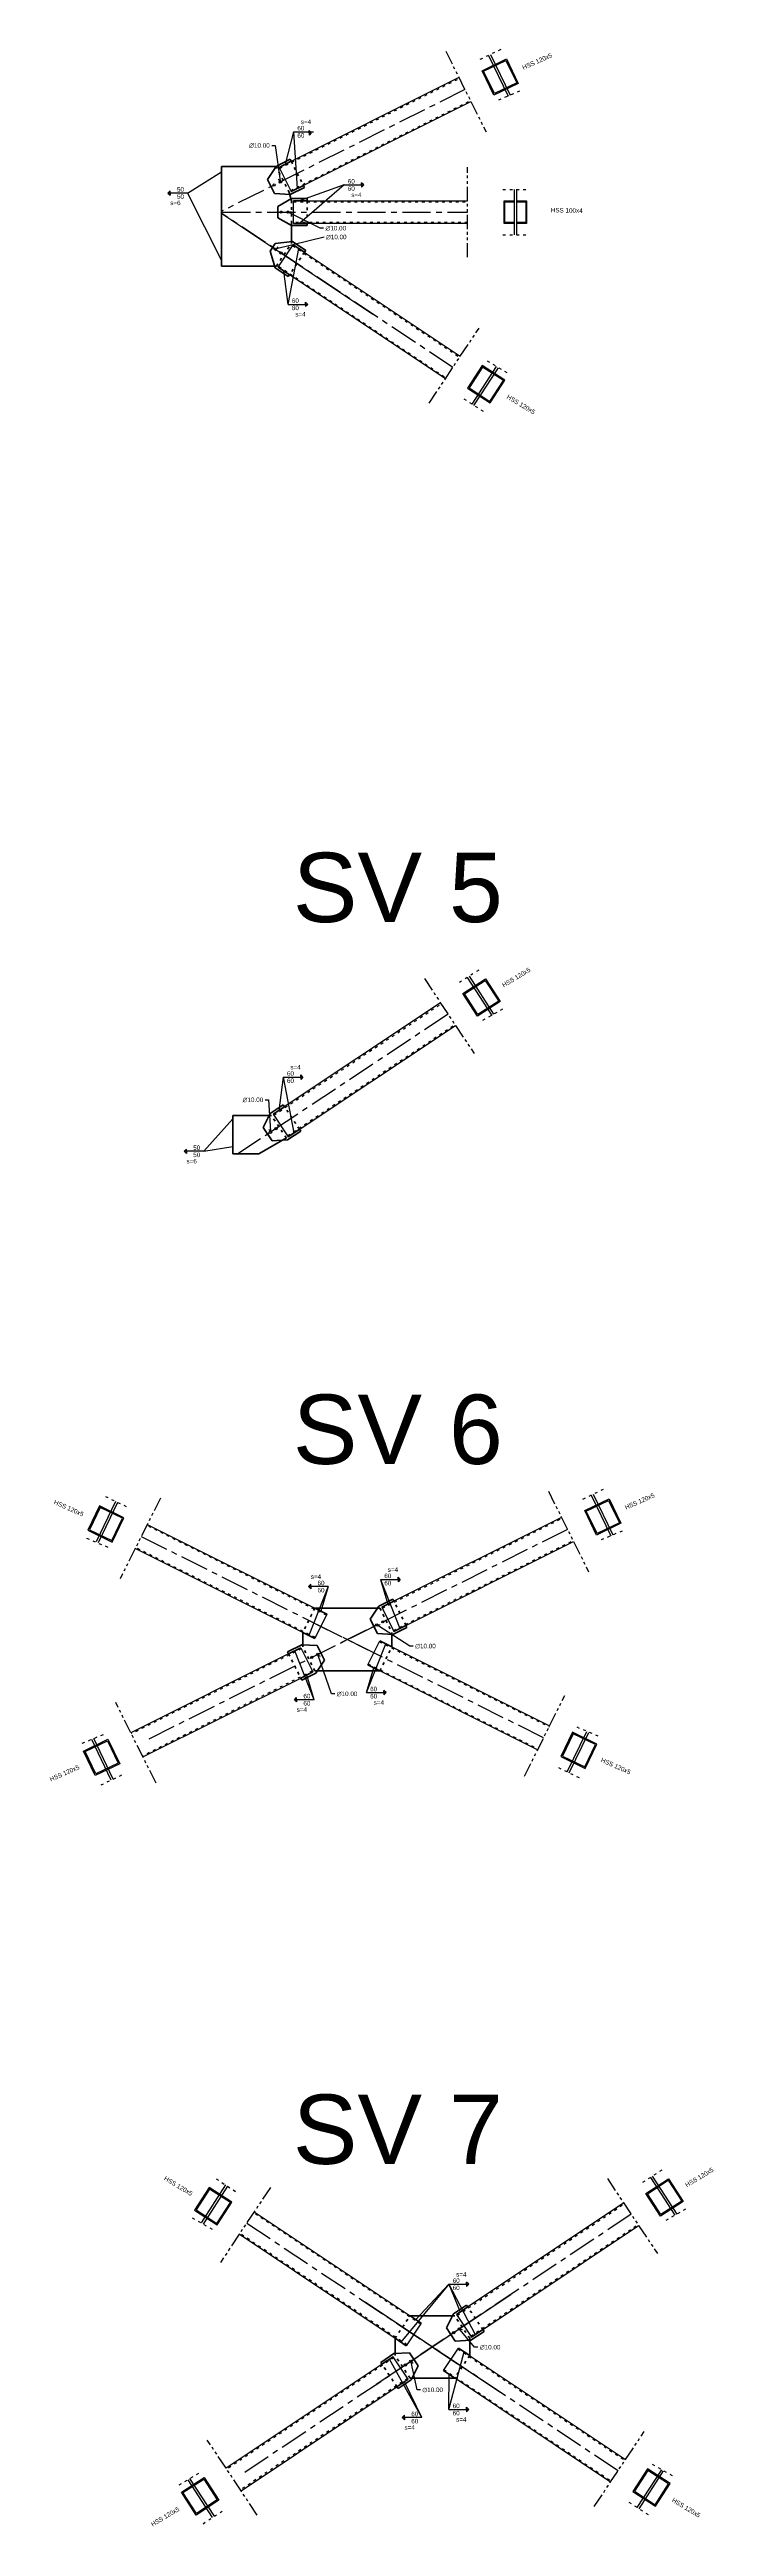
# Model space of a CAD drawing. Header units: inches. Extents: x -15 to 1885144, y -42615 to 866270.
# Drawn here: x 863471 to 866419, y 35799 to 46786 of the extents above; entities that cross this region are included whole.
import ezdxf

# ---------------------------------------------------------------- set-up
doc = ezdxf.new("R2010")
doc.units = ezdxf.units.IN
doc.header["$LTSCALE"] = 100
doc.header["$MEASUREMENT"] = 0
for name, pattern in [('CENTER', [2, 1.25, -0.25, 0.25, -0.25]), ('dash line', [30, 12, -18]), ('PHANTOM2', [1.25, 0.625, -0.125, 0.125, -0.125, 0.125, -0.125])]:
    doc.linetypes.add(name, pattern=pattern)
for name, color, linetype in [('bolt', 1, 'Continuous'), ('initial layout', 7, 'Continuous'), ('sections', 3, 'Continuous'), ('sections Dimensions', 6, 'Continuous')]:
    doc.layers.add(name, color=color, linetype=linetype)
doc.layers.add('gusset plate', color=1, linetype='Continuous', lineweight=35)
doc.layers.add('weld', color=2, linetype='Continuous', lineweight=35)
doc.styles.get("Standard").update_dxf_attribs({"font": 'arial.ttf'})
doc.dimstyles.new('connections', dxfattribs={"dimtxt": 20, "dimasz": 15, "dimexe": 0.0625, "dimexo": 0.0625, "dimgap": 10, "dimtad": 0, "dimtih": 1, "dimtoh": 1, "dimzin": 0, "dimdsep": 46, "dimtxsty": 'Standard', "dimblk": 'OBLIQUE', "dimcen": 0.09, "dimse1": 1, "dimse2": 1, "dimclrd": 256, "dimclre": 256, "dimclrt": 256, "dimadec": 0, "dimazin": 0, "dimtfac": 1, "dimtofl": 0, "dimtmove": 0, "dimatfit": 3, "dimfxl": 1, "dimtfillclr": 256, "dimtolj": 1, "dimtzin": 0, "dimlwe": -1, "dimarcsym": 0})

# ---------------------------------------------------------------- blocks, each defined once
blk = doc.blocks.new('_Oblique')
at = {"color": 0, "linetype": 'ByBlock', "lineweight": -2}
blk.add_line((-0.5, -0.5), (0.5, 0.5), dxfattribs=at)
blk = doc.blocks.new('*D831')
at = {"layer": 'Defpoints', "color": 0, "ltscale": 10, "transparency": 16777216}
for p in [(864469, 45899), (864479, 45902)]:
    blk.add_point(p, dxfattribs=at)
at = {"layer": 'sections Dimensions', "lineweight": -2, "ltscale": 10, "transparency": 16777216}
blk.add_line((864690, 45954), (864479, 45902), dxfattribs=at)
at = {"layer": 'sections Dimensions', "ltscale": 10, "transparency": 16777216}
blk.add_line((864474, 45901), (864474, 45901), dxfattribs=at)
blk.add_line((864474, 45901), (864474, 45901), dxfattribs=at)
at = {"layer": 'sections Dimensions', "lineweight": -2, "ltscale": 10, "transparency": 16777216, "xscale": 15, "yscale": 15, "zscale": 15, "rotation": 193.9061775703506}
blk.add_blockref('_Oblique', (864479, 45902), dxfattribs=at)
at = {"layer": 'sections Dimensions', "ltscale": 10, "transparency": 16777216, "insert": (864744, 45954), "char_height": 20, "attachment_point": 5}
blk.add_mtext('\\A1;∅10.00', dxfattribs=at)
blk = doc.blocks.new('*D832')
at = {"layer": 'Defpoints', "color": 0, "ltscale": 10, "transparency": 16777216}
for p in [(864525, 46067), (864534, 46063)]:
    blk.add_point(p, dxfattribs=at)
at = {"layer": 'sections Dimensions', "ltscale": 10, "transparency": 16777216}
blk.add_line((864530, 46065), (864530, 46065), dxfattribs=at)
blk.add_line((864530, 46065), (864530, 46065), dxfattribs=at)
at = {"layer": 'sections Dimensions', "lineweight": -2, "ltscale": 10, "transparency": 16777216}
for p, q in [((864673, 45993), (864534, 46063)), ((864688, 45993), (864673, 45993))]:
    blk.add_line(p, q, dxfattribs=at)
at = {"layer": 'sections Dimensions', "lineweight": -2, "ltscale": 10, "transparency": 16777216, "xscale": 15, "yscale": 15, "zscale": 15, "rotation": 153.2003324903316}
blk.add_blockref('_Oblique', (864534, 46063), dxfattribs=at)
at = {"layer": 'sections Dimensions', "ltscale": 10, "transparency": 16777216, "insert": (864742, 45993), "char_height": 20, "attachment_point": 5}
blk.add_mtext('\\A1;∅10.00', dxfattribs=at)
blk = doc.blocks.new('*D833')
at = {"layer": 'Defpoints', "color": 0, "ltscale": 10, "transparency": 16777216}
for p in [(864495, 46204), (864496, 46194)]:
    blk.add_point(p, dxfattribs=at)
at = {"layer": 'sections Dimensions', "lineweight": -2, "ltscale": 10, "transparency": 16777216}
for p, q in [((864458, 46360), (864473, 46360)), ((864473, 46360), (864495, 46204))]:
    blk.add_line(p, q, dxfattribs=at)
at = {"layer": 'sections Dimensions', "ltscale": 10, "transparency": 16777216}
blk.add_line((864495, 46199), (864495, 46199), dxfattribs=at)
blk.add_line((864495, 46199), (864495, 46199), dxfattribs=at)
at = {"layer": 'sections Dimensions', "lineweight": -2, "ltscale": 10, "transparency": 16777216, "xscale": 15, "yscale": 15, "zscale": 15, "rotation": 277.9058094894132}
blk.add_blockref('_Oblique', (864495, 46204), dxfattribs=at)
at = {"layer": 'sections Dimensions', "ltscale": 10, "transparency": 16777216, "insert": (864403, 46360), "char_height": 20, "attachment_point": 5}
blk.add_mtext('\\A1;∅10.00', dxfattribs=at)
blk = doc.blocks.new('*D834')
at = {"layer": 'Defpoints', "color": 0, "ltscale": 10, "transparency": 16777216}
for p in [(864452, 41988), (864452, 41978)]:
    blk.add_point(p, dxfattribs=at)
at = {"layer": 'sections Dimensions', "lineweight": -2, "ltscale": 10, "transparency": 16777216}
for p, q in [((864429, 42127), (864444, 42127)), ((864444, 42127), (864452, 41988))]:
    blk.add_line(p, q, dxfattribs=at)
at = {"layer": 'sections Dimensions', "ltscale": 10, "transparency": 16777216}
blk.add_line((864452, 41983), (864452, 41983), dxfattribs=at)
blk.add_line((864452, 41983), (864452, 41983), dxfattribs=at)
at = {"layer": 'sections Dimensions', "lineweight": -2, "ltscale": 10, "transparency": 16777216, "xscale": 15, "yscale": 15, "zscale": 15, "rotation": 273.2974687223815}
blk.add_blockref('_Oblique', (864452, 41988), dxfattribs=at)
at = {"layer": 'sections Dimensions', "ltscale": 10, "transparency": 16777216, "insert": (864374, 42127), "char_height": 20, "attachment_point": 5}
blk.add_mtext('\\A1;∅10.00', dxfattribs=at)
blk = doc.blocks.new('*D835')
at = {"layer": 'Defpoints', "color": 0, "ltscale": 10, "transparency": 16777216}
for p in [(864920, 39801), (864928, 39796)]:
    blk.add_point(p, dxfattribs=at)
at = {"layer": 'sections Dimensions', "ltscale": 10, "transparency": 16777216}
for q in [(864924, 39799), (864924, 39798)]:
    blk.add_line((864924, 39798), q, dxfattribs=at)
at = {"layer": 'sections Dimensions', "lineweight": -2, "ltscale": 10, "transparency": 16777216}
for p, q in [((865071, 39704), (864928, 39796)), ((865086, 39704), (865071, 39704))]:
    blk.add_line(p, q, dxfattribs=at)
at = {"layer": 'sections Dimensions', "lineweight": -2, "ltscale": 10, "transparency": 16777216, "xscale": 15, "yscale": 15, "zscale": 15, "rotation": 147.1425379998706}
blk.add_blockref('_Oblique', (864928, 39796), dxfattribs=at)
at = {"layer": 'sections Dimensions', "ltscale": 10, "transparency": 16777216, "insert": (865140, 39704), "char_height": 20, "attachment_point": 5}
blk.add_mtext('\\A1;∅10.00', dxfattribs=at)
blk = doc.blocks.new('*D836')
at = {"layer": 'Defpoints', "color": 0, "ltscale": 10, "transparency": 16777216}
for p in [(864661, 39672), (864664, 39663)]:
    blk.add_point(p, dxfattribs=at)
at = {"layer": 'sections Dimensions', "ltscale": 10, "transparency": 16777216}
blk.add_line((864662, 39668), (864662, 39668), dxfattribs=at)
blk.add_line((864662, 39668), (864662, 39668), dxfattribs=at)
at = {"layer": 'sections Dimensions', "lineweight": -2, "ltscale": 10, "transparency": 16777216}
for p, q in [((864723, 39492), (864664, 39663)), ((864738, 39492), (864723, 39492))]:
    blk.add_line(p, q, dxfattribs=at)
at = {"layer": 'sections Dimensions', "lineweight": -2, "ltscale": 10, "transparency": 16777216, "xscale": 15, "yscale": 15, "zscale": 15, "rotation": 108.9281172255025}
blk.add_blockref('_Oblique', (864664, 39663), dxfattribs=at)
at = {"layer": 'sections Dimensions', "ltscale": 10, "transparency": 16777216, "insert": (864792, 39492), "char_height": 20, "attachment_point": 5}
blk.add_mtext('\\A1;∅10.00', dxfattribs=at)
blk = doc.blocks.new('*D837')
at = {"layer": 'Defpoints', "color": 0, "ltscale": 10, "transparency": 16777216}
for p in [(865287, 36680), (865294, 36672)]:
    blk.add_point(p, dxfattribs=at)
at = {"layer": 'sections Dimensions', "ltscale": 10, "transparency": 16777216}
for q in [(865291, 36676), (865290, 36676)]:
    blk.add_line((865290, 36676), q, dxfattribs=at)
at = {"layer": 'sections Dimensions', "lineweight": -2, "ltscale": 10, "transparency": 16777216}
for p, q in [((865357, 36594), (865294, 36672)), ((865372, 36594), (865357, 36594))]:
    blk.add_line(p, q, dxfattribs=at)
at = {"layer": 'sections Dimensions', "lineweight": -2, "ltscale": 10, "transparency": 16777216, "xscale": 15, "yscale": 15, "zscale": 15, "rotation": 129.0988029009242}
blk.add_blockref('_Oblique', (865294, 36672), dxfattribs=at)
at = {"layer": 'sections Dimensions', "ltscale": 10, "transparency": 16777216, "insert": (865427, 36594), "char_height": 20, "attachment_point": 5}
blk.add_mtext('\\A1;∅10.00', dxfattribs=at)
blk = doc.blocks.new('*D838')
at = {"layer": 'Defpoints', "color": 0, "ltscale": 10, "transparency": 16777216}
for p in [(865075, 36538), (865077, 36528)]:
    blk.add_point(p, dxfattribs=at)
at = {"layer": 'sections Dimensions', "ltscale": 10, "transparency": 16777216}
blk.add_line((865076, 36533), (865076, 36533), dxfattribs=at)
blk.add_line((865076, 36533), (865076, 36533), dxfattribs=at)
at = {"layer": 'sections Dimensions', "lineweight": -2, "ltscale": 10, "transparency": 16777216}
for p, q in [((865103, 36405), (865077, 36528)), ((865118, 36405), (865103, 36405))]:
    blk.add_line(p, q, dxfattribs=at)
at = {"layer": 'sections Dimensions', "lineweight": -2, "ltscale": 10, "transparency": 16777216, "xscale": 15, "yscale": 15, "zscale": 15, "rotation": 101.8148924356165}
blk.add_blockref('_Oblique', (865077, 36528), dxfattribs=at)
at = {"layer": 'sections Dimensions', "ltscale": 10, "transparency": 16777216, "insert": (865172, 36405), "char_height": 20, "attachment_point": 5}
blk.add_mtext('\\A1;∅10.00', dxfattribs=at)

msp = doc.modelspace()

# ---------------------------------------------------------------- linework, layer by layer
at = {"layer": 'bolt', "ltscale": 10}
for p, q in [((864476.836, 41999.936), (864451.848, 41983.335)), ((864489.33, 42008.236), (864476.836, 41999.936))]:
    msp.add_line(p, q, dxfattribs=at)
for centre in [(864468.396, 46185.218), (864495.229, 46198.634), (864499.634, 46064.844), (864529.634, 46064.844), (864473.907, 45900.676), (864498.866, 45884.032), (864451.848, 41983.335), (864476.836, 41999.936), (864923.873, 39798.463), (864950.706, 39811.879), (864662.377, 39667.715), (864635.545, 39654.299), (865265.531, 36659.151), (865290.493, 36675.792), (865050.839, 36516.023), (865075.801, 36532.664)]:
    msp.add_circle(centre, 5, dxfattribs=at)
at = {"layer": 'gusset plate', "ltscale": 10}
for p, q in [((864477.34, 46267.952), (864235.148, 46267.952)), ((864235.148, 46267.952), (864235.148, 45825.796)), ((864477.34, 46267.952), (864439.439, 46209.59)), ((864539.95, 46299.257), (864477.34, 46267.952)), ((864481.812, 46259.008), (864477.34, 46267.952)), ((864544.422, 46290.313), (864539.95, 46299.257)), ((864470.52, 46147.429), (864439.439, 46209.59)), ((864539.95, 46142.733), (864470.52, 46147.429)), ((864544.634, 46114.844), (864535.478, 46151.677)), ((864602.56, 46174.037), (864539.95, 46142.733)), ((864598.088, 46182.982), (864602.56, 46174.037)), ((864544.634, 46124.844), (864484.634, 46090.203)), ((864484.634, 46090.203), (864484.634, 46039.485)), ((864544.634, 46004.844), (864484.634, 46039.485)), ((864614.634, 46124.844), (864544.634, 46124.844)), ((864614.634, 46114.844), (864614.634, 46124.844)), ((864472.636, 45925.812), (864450.219, 45892.185)), ((864550.181, 45933.962), (864472.636, 45925.812)), ((864544.634, 45925.642), (864544.634, 46014.844)), ((864544.634, 46004.844), (864614.634, 46004.844)), ((864608.424, 45895.133), (864550.181, 45933.962)), ((864614.634, 46004.844), (864614.634, 46014.844)), ((864478.07, 45825.796), (864235.148, 45825.796)), ((864472.497, 45817.472), (864450.219, 45892.185)), ((864530.766, 45778.646), (864472.489, 45817.497)), ((864602.877, 45886.813), (864608.424, 45895.133)), ((864508.902, 42105.277), (864450.596, 42066.542)), ((864514.435, 42096.948), (864508.902, 42105.277)), ((864285.125, 41915.058), (864285.125, 42058.213)), ((864285.125, 42058.213), (864456.129, 42058.213)), ((864450.596, 42066.542), (864419.478, 42004.953)), ((864419.478, 42004.953), (864459.229, 41945.116)), ((864586.371, 41988.664), (864528.065, 41949.93)), ((864580.838, 41996.994), (864586.371, 41988.664)), ((864400.135, 41887.594), (864285.125, 41887.594)), ((864528.065, 41949.93), (864459.229, 41945.116)), ((864995.427, 39912.502), (864932.817, 39881.197)), ((864648.961, 39872.253), (864937.289, 39872.253)), ((864932.817, 39881.197), (864894.373, 39823.922)), ((864894.373, 39823.922), (864926.54, 39759.588)), ((865058.037, 39787.283), (864995.427, 39755.978)), ((865053.565, 39796.227), (865058.037, 39787.283)), ((864528.213, 39678.896), (864590.823, 39710.201)), ((864532.685, 39669.951), (864528.213, 39678.896)), ((864590.823, 39710.201), (864659.71, 39706.59)), ((864595.295, 39701.256), (864595.295, 39764.922)), ((864659.71, 39706.59), (864691.877, 39642.257)), ((864995.427, 39755.978), (864926.54, 39759.588)), ((864990.955, 39764.922), (864990.955, 39701.256)), ((864586.351, 39562.62), (864590.823, 39553.676)), ((864590.823, 39553.676), (864653.433, 39584.981)), ((864937.289, 39593.925), (864648.961, 39593.925)), ((864653.433, 39584.981), (864691.877, 39642.257)), ((865269.691, 36734.036), (865071.64, 36734.036)), ((865264.144, 36742.356), (865233.678, 36679.89)), ((865322.388, 36781.185), (865264.144, 36742.356)), ((865005.076, 36634.19), (865005.076, 36557.626)), ((865233.678, 36679.89), (865272.423, 36621.772)), ((865341.802, 36625.869), (865272.423, 36621.772)), ((865336.255, 36557.626), (865336.255, 36634.19)), ((865400.046, 36664.698), (865341.802, 36625.869)), ((865394.499, 36673.019), (865400.046, 36664.698)), ((864941.286, 36527.117), (864999.529, 36565.946)), ((864946.833, 36518.797), (864941.286, 36527.117)), ((864999.529, 36565.946), (865068.909, 36570.044)), ((865068.909, 36570.044), (865107.654, 36511.926)), ((865077.187, 36449.459), (865107.654, 36511.926)), ((865013.397, 36418.951), (865018.944, 36410.63)), ((865018.944, 36410.63), (865077.187, 36449.459)), ((865071.64, 36457.78), (865269.691, 36457.78))]:
    msp.add_line(p, q, dxfattribs=at)
at = {"layer": 'gusset plate', "linetype": 'dash line', "ltscale": 0.01}
for p, q in [((864535.478, 46151.677), (864481.812, 46259.008)), ((864544.422, 46290.313), (864598.088, 46182.982)), ((864544.634, 46014.844), (864544.634, 46114.844)), ((864614.634, 46114.844), (864614.634, 46014.844)), ((864478.07, 45825.796), (864544.634, 45925.642)), ((864602.877, 45886.813), (864530.766, 45778.646)), ((864580.838, 41996.994), (864514.435, 42096.948)), ((864522.531, 41958.259), (864456.129, 42058.213)), ((865053.565, 39796.227), (864995.427, 39912.502)), ((864648.961, 39872.253), (864597.531, 39769.394)), ((864937.289, 39872.253), (864990.955, 39764.922)), ((864532.685, 39669.951), (864586.351, 39562.62)), ((864648.961, 39593.925), (864595.295, 39701.256)), ((864937.289, 39593.925), (864990.955, 39701.256)), ((865005.076, 36634.19), (865071.64, 36734.036)), ((865336.255, 36634.19), (865269.691, 36734.036)), ((865322.388, 36781.185), (865394.499, 36673.019)), ((865013.397, 36418.951), (864946.833, 36518.797)), ((865071.64, 36457.78), (865005.076, 36557.626)), ((865336.255, 36557.626), (865269.691, 36457.78))]:
    msp.add_line(p, q, dxfattribs=at)
at = {"layer": 'gusset plate', "ltscale": 0.01}
msp.add_line((864522.531, 41958.259), (864400.135, 41887.594), dxfattribs=at)
at = {"layer": 'initial layout'}
for p, q in [((864235.969, 46059.297), (864906.142, 45612.515)), ((864921.608, 36429.869), (865519.57, 36828.511)), ((864871.685, 36795.229), (865469.647, 36396.587))]:
    msp.add_line(p, q, dxfattribs=at)
at = {"layer": 'sections', "linetype": 'PHANTOM2'}
for p, q in [((865230.078, 46778.485), (865408.963, 46420.714)), ((865326.911, 45864.844), (865326.911, 46264.844)), ((865156.124, 45217.519), (865378.004, 45550.339)), ((865135.166, 42665.391), (865356.508, 42332.213)), ((863963.306, 40360.425), (863784.42, 40002.654)), ((865685.555, 40391.73), (865864.44, 40033.959)), ((863944.178, 39096.189), (863765.293, 39453.96)), ((865579.462, 39127.494), (865758.348, 39485.265)), ((864451.83, 37303.483), (864229.95, 36970.663)), ((865947.745, 37342.312), (866169.626, 37009.492)), ((864393.586, 35849.503), (864171.706, 36182.323)), ((865889.502, 35888.332), (866111.382, 36221.152))]:
    msp.add_line(p, q, dxfattribs=at)
at = {"layer": 'sections', "linetype": 'dash line', "ltscale": 0.01}
for p, q in [((865473.885, 46786.033), (865374.816, 46738.228)), ((864492.993, 46259.008), (865290.452, 46657.737)), ((865557.821, 46601.57), (865456.508, 46558.727)), ((864542.186, 46160.621), (865339.645, 46559.35)), ((865483.832, 46164.844), (865593.832, 46164.844)), ((864554.634, 46110.844), (865326.911, 46110.844)), ((865326.911, 46018.844), (864554.634, 46018.844)), ((865483.832, 45964.844), (865593.832, 45964.844)), ((864489.164, 45824.409), (865231.008, 45329.846)), ((864550.181, 45915.934), (865292.025, 45421.371)), ((865503.28, 45352.416), (865408.063, 45407.495)), ((865397.112, 45179.789), (865304.737, 45239.513)), ((865376.215, 42702.732), (865283.744, 42643.157)), ((864467.225, 42059.582), (865209.869, 42552.944)), ((865482.104, 42529.933), (865386.798, 42475.008)), ((864528.094, 41967.957), (865270.738, 42461.319)), ((863719.499, 40367.973), (863818.567, 40320.168)), ((865929.362, 40399.278), (865830.293, 40351.473)), ((864700.391, 39840.948), (863902.932, 40239.678)), ((864948.469, 39872.253), (865745.928, 40270.983)), ((866013.298, 40214.815), (865911.984, 40171.972)), ((863635.562, 40183.51), (863736.876, 40140.667)), ((864651.197, 39742.561), (863853.738, 40141.291)), ((864997.663, 39773.866), (865795.122, 40172.596)), ((864588.587, 39692.312), (863834.611, 39315.324)), ((864935.053, 39723.617), (865689.03, 39346.629)), ((864637.781, 39593.925), (863883.804, 39216.937)), ((864885.86, 39625.23), (865639.836, 39248.242)), ((865907.206, 39304.409), (865805.892, 39347.252)), ((863616.435, 39273.104), (863717.748, 39315.948)), ((863700.371, 39088.641), (863799.44, 39136.446)), ((865823.269, 39119.946), (865724.2, 39167.751)), ((866188.733, 37380.043), (866096.359, 37320.319)), ((864210.842, 37341.214), (864303.216, 37281.49)), ((864104.674, 37168.586), (864199.891, 37113.507)), ((865118.79, 36696.594), (864376.945, 37191.157)), ((865280.785, 36735.423), (866022.63, 37229.986)), ((865341.802, 36643.897), (866083.647, 37138.46)), ((866294.901, 37207.415), (866199.684, 37152.336)), ((865057.773, 36605.068), (864315.928, 37099.631)), ((865283.559, 36586.748), (866025.403, 36092.185)), ((864999.529, 36547.919), (864257.685, 36053.356)), ((865222.542, 36495.222), (865964.386, 36000.659)), ((865060.546, 36456.393), (864318.702, 35961.83)), ((864046.43, 35984.401), (864141.647, 36039.48)), ((866236.658, 36023.23), (866141.441, 36078.309)), ((864152.598, 35811.773), (864244.973, 35871.497)), ((866130.49, 35850.602), (866038.116, 35910.326))]:
    msp.add_line(p, q, dxfattribs=at)
at = {"layer": 'sections', "ltscale": 10}
for p, q in [((865419.847, 46759.958), (865506.766, 46579.832)), ((865428.853, 46764.304), (865515.772, 46584.178)), ((865288.216, 46662.21), (864490.757, 46263.48)), ((864544.422, 46156.149), (865341.881, 46554.878)), ((864490.757, 46263.48), (864544.422, 46156.149)), ((865533.832, 46164.844), (865533.832, 45964.844)), ((865543.832, 46164.844), (865543.832, 45964.844)), ((864554.634, 46114.844), (865326.911, 46114.844)), ((864554.634, 46014.844), (864554.634, 46114.844)), ((865326.911, 46014.844), (864554.634, 46014.844)), ((864486.39, 45820.249), (864552.954, 45920.095)), ((865228.235, 45325.686), (864486.39, 45820.249)), ((864552.954, 45920.095), (865294.799, 45425.532)), ((865346.726, 45212.365), (865455.315, 45380.319)), ((865355.123, 45206.936), (865463.713, 45374.889)), ((865325.777, 42670.237), (865434.094, 42502.108)), ((865334.183, 42675.652), (865442.501, 42507.524)), ((865207.102, 42557.108), (864464.459, 42063.746)), ((864530.861, 41963.793), (865273.505, 42457.155)), ((864464.459, 42063.746), (864530.861, 41963.793)), ((863764.53, 40346.244), (863677.611, 40166.118)), ((863773.536, 40341.898), (863686.617, 40161.773)), ((865875.324, 40373.203), (865962.243, 40193.078)), ((865884.33, 40377.549), (865971.249, 40197.423)), ((863905.168, 40244.15), (864702.627, 39845.42)), ((865743.692, 40275.455), (864946.233, 39876.725)), ((864648.961, 39738.089), (863851.502, 40136.818)), ((864999.899, 39769.394), (865797.358, 40168.123)), ((864702.627, 39845.42), (864648.961, 39738.089)), ((864946.233, 39876.725), (864999.899, 39769.394)), ((864532.685, 39669.951), (863832.375, 39319.796)), ((864883.624, 39620.758), (864937.289, 39728.089)), ((864990.955, 39701.256), (865691.266, 39351.101)), ((863886.04, 39212.465), (864586.351, 39562.62)), ((865637.6, 39243.77), (864937.289, 39593.925)), ((863745.402, 39110.371), (863658.483, 39290.496)), ((863754.409, 39114.717), (863667.49, 39294.842)), ((865769.232, 39146.021), (865856.151, 39326.147)), ((865778.238, 39141.676), (865865.157, 39321.801)), ((864252.83, 37314.067), (864144.241, 37146.113)), ((864261.228, 37308.637), (864152.638, 37140.684)), ((866138.347, 37347.466), (866246.937, 37179.513)), ((866146.745, 37352.896), (866255.335, 37184.942)), ((864379.719, 37195.317), (865121.563, 36700.754)), ((866019.856, 37234.146), (865278.012, 36739.583)), ((865054.999, 36600.908), (864313.155, 37095.471)), ((865344.576, 36639.737), (866086.42, 37134.3)), ((865121.563, 36700.754), (865054.999, 36600.908)), ((865278.012, 36739.583), (865344.576, 36639.737)), ((865219.768, 36491.062), (865286.332, 36590.908)), ((865286.332, 36590.908), (866028.177, 36096.345)), ((864996.756, 36552.079), (864254.911, 36057.516)), ((865063.32, 36452.233), (864996.756, 36552.079)), ((865961.613, 35996.499), (865219.768, 36491.062)), ((864321.475, 35957.67), (865063.32, 36452.233)), ((866080.104, 35883.179), (866188.693, 36051.132)), ((866088.502, 35877.749), (866197.091, 36045.703)), ((864194.587, 35838.92), (864085.997, 36006.874)), ((864202.984, 35844.35), (864094.395, 36012.303))]:
    msp.add_line(p, q, dxfattribs=at)
at = {"layer": 'sections', "linetype": 'CENTER'}
for p, q in [((865315.048, 46608.544), (864236.593, 46069.316)), ((865261.501, 45375.609), (864235.969, 46059.297)), ((864237.648, 46064.844), (865326.911, 46064.844)), ((865240.304, 42507.132), (864285.955, 41873.127)), ((865770.525, 40221.789), (864745.735, 39709.394)), ((863878.335, 40190.484), (864903.125, 39678.089)), ((863912.873, 39292.963), (864937.663, 39805.358)), ((865664.433, 39297.435), (864639.643, 39809.83)), ((864346.437, 37145.394), (865299.759, 36509.846)), ((866053.138, 37184.223), (865099.817, 36548.675)), ((864338.116, 36040.875), (865291.438, 36676.423)), ((865994.895, 36046.422), (865041.573, 36681.97))]:
    msp.add_line(p, q, dxfattribs=at)
at = {"layer": 'sections', "ltscale": 0.1}
msp.add_line((864586.351, 39696.784), (864640.017, 39589.453), dxfattribs=at)
at = {"layer": 'sections', "ltscale": 10}
for points in [[(865551.834, 46636), (865443.759, 46583.849), (865391.608, 46691.924), (865499.683, 46744.076)], [(865545.158, 46638.331), (865446.089, 46590.525), (865398.284, 46689.594), (865497.353, 46737.4)], [(865493.069, 45318.994), (865392.297, 45384.148), (865327.143, 45283.376), (865427.915, 45218.222)], [(865486.155, 45317.51), (865393.781, 45377.235), (865334.057, 45284.86), (865426.431, 45225.136)], [(865471.947, 42563.371), (865371.069, 42498.38), (865306.079, 42599.258), (865406.956, 42664.248)], [(865465.036, 42564.866), (865372.565, 42505.292), (865312.99, 42597.762), (865405.461, 42657.337)], [(863641.549, 40217.941), (863749.624, 40165.789), (863801.775, 40273.864), (863693.7, 40326.016)], [(866007.311, 40249.246), (865899.236, 40197.094), (865847.085, 40305.169), (865955.16, 40357.321)], [(866000.635, 40251.576), (865901.566, 40203.77), (865853.761, 40302.839), (865952.83, 40350.645)], [(863648.225, 40220.271), (863747.294, 40172.465), (863795.099, 40271.534), (863696.03, 40319.34)], [(863622.421, 39238.674), (863730.497, 39290.825), (863782.648, 39182.75), (863674.573, 39130.599)], [(863629.098, 39236.344), (863728.166, 39284.149), (863775.972, 39185.08), (863676.903, 39137.275)], [(865901.219, 39269.979), (865793.144, 39322.13), (865740.992, 39214.055), (865849.068, 39161.904)], [(865894.543, 39267.649), (865795.474, 39315.454), (865747.668, 39216.385), (865846.737, 39168.58)], [(864114.885, 37202.008), (864215.657, 37136.854), (864280.811, 37237.626), (864180.039, 37302.78)], [(864121.799, 37203.492), (864214.173, 37143.768), (864273.897, 37236.142), (864181.523, 37295.866)], [(866284.69, 37240.837), (866183.918, 37175.683), (866118.765, 37276.455), (866219.537, 37341.609)], [(866277.777, 37242.321), (866185.402, 37182.597), (866125.678, 37274.971), (866218.053, 37334.695)], [(866226.447, 35989.808), (866125.675, 36054.961), (866060.521, 35954.189), (866161.293, 35889.036)], [(866219.533, 35988.324), (866127.159, 36048.048), (866067.435, 35955.673), (866159.809, 35895.949)], [(864056.641, 35950.979), (864157.414, 36016.132), (864222.567, 35915.36), (864121.795, 35850.207)], [(864063.555, 35949.495), (864155.929, 36009.219), (864215.654, 35916.844), (864123.279, 35857.12)]]:
    msp.add_lwpolyline(points, close=True, dxfattribs=at)
for points in [[(865533.832, 46014.844), (865488.832, 46014.844), (865488.832, 46114.844), (865533.832, 46114.844)], [(865533.832, 46018.844), (865492.832, 46018.844), (865492.832, 46110.844), (865533.832, 46110.844)], [(865543.832, 46114.844), (865588.832, 46114.844), (865588.832, 46014.844), (865543.832, 46014.844)], [(865543.832, 46110.844), (865584.832, 46110.844), (865584.832, 46018.844), (865543.832, 46018.844)]]:
    msp.add_lwpolyline(points, dxfattribs=at)
at = {"layer": 'sections Dimensions', "ltscale": 10}
for p, q in [((864554.866, 46421.155), (864517.589, 46276.897)), ((864554.866, 46421.155), (864571.255, 46169.565)), ((864084.413, 46149.626), (864235.148, 46242.952)), ((864084.413, 46149.626), (864235.148, 45850.796)), ((864778.865, 46185.249), (864581.298, 46114.844)), ((864778.865, 46185.249), (864581.298, 46014.844)), ((864530.448, 45655.84), (864577.916, 45903.454)), ((864530.448, 45655.84), (864511.352, 45803.608)), ((864508.782, 42228.084), (864489.447, 42080.347)), ((864508.782, 42228.084), (864555.849, 41980.393)), ((864156.385, 41899.002), (864285.125, 42043.407)), ((864156.385, 41899.002), (864285.125, 41919.886)), ((864940.761, 39999.609), (864973.066, 39890.142)), ((864940.761, 39999.609), (865026.732, 39782.81)), ((864708.099, 39968.304), (864622.128, 39751.505)), ((864708.099, 39968.304), (864675.794, 39858.837)), ((864645.489, 39466.569), (864559.518, 39683.368)), ((864878.151, 39497.874), (864964.122, 39714.673)), ((864645.489, 39466.569), (864613.184, 39576.036)), ((864878.151, 39497.874), (864910.456, 39607.341)), ((865244.404, 36873.69), (865030.038, 36617.549)), ((865244.404, 36873.69), (865096.602, 36717.395)), ((865244.404, 36873.69), (865294.653, 36750.677)), ((865244.404, 36873.69), (865361.217, 36650.831)), ((865124.213, 36282.331), (864980.115, 36540.985)), ((865244.404, 36318.126), (865311.294, 36574.267)), ((865124.213, 36282.331), (865046.679, 36441.139)), ((865244.404, 36318.126), (865244.73, 36474.421))]:
    msp.add_line(p, q, dxfattribs=at)
at = {"layer": 'sections Dimensions'}
for p, q in [((864554.866, 46421.155), (864642.294, 46421.155)), ((864633.349, 46416.683), (864623.349, 46426.683)), ((864623.349, 46416.683), (864623.349, 46426.683)), ((864633.349, 46416.683), (864623.349, 46406.683)), ((864623.349, 46416.683), (864623.349, 46406.683)), ((863996.986, 46149.626), (864006.986, 46159.626)), ((864084.413, 46149.626), (863996.986, 46149.626)), ((863996.986, 46149.626), (864006.986, 46139.626)), ((864006.986, 46149.626), (864006.986, 46159.626)), ((864006.986, 46149.626), (864006.986, 46139.626)), ((864778.865, 46185.249), (864866.292, 46185.249)), ((864866.292, 46185.249), (864856.292, 46195.249)), ((864856.292, 46185.249), (864856.292, 46195.249)), ((864866.292, 46185.249), (864856.292, 46175.249)), ((864856.292, 46185.249), (864856.292, 46175.249)), ((864530.448, 45655.84), (864617.875, 45655.84)), ((864617.875, 45655.84), (864607.875, 45665.84)), ((864607.875, 45655.84), (864607.875, 45665.84)), ((864617.875, 45655.84), (864607.875, 45645.84)), ((864607.875, 45655.84), (864607.875, 45645.84)), ((864508.782, 42228.084), (864596.209, 42228.084)), ((864596.209, 42228.084), (864586.209, 42238.084)), ((864586.209, 42228.084), (864586.209, 42238.084)), ((864596.209, 42228.084), (864586.209, 42218.084)), ((864586.209, 42228.084), (864586.209, 42218.084)), ((864068.957, 41899.002), (864078.957, 41909.002)), ((864156.385, 41899.002), (864068.957, 41899.002)), ((864068.957, 41899.002), (864078.957, 41889.002)), ((864078.957, 41899.002), (864078.957, 41909.002)), ((864078.957, 41899.002), (864078.957, 41889.002)), ((864940.761, 39999.609), (865028.188, 39999.609)), ((865028.188, 39999.609), (865018.188, 40009.609)), ((865018.188, 39999.609), (865018.188, 40009.609)), ((865028.188, 39999.609), (865018.188, 39989.609)), ((865018.188, 39999.609), (865018.188, 39989.609)), ((864620.672, 39968.304), (864630.672, 39978.304)), ((864708.099, 39968.304), (864620.672, 39968.304)), ((864620.672, 39968.304), (864630.672, 39958.304)), ((864630.672, 39968.304), (864630.672, 39978.304)), ((864630.672, 39968.304), (864630.672, 39958.304)), ((864558.062, 39466.569), (864568.062, 39476.569)), ((864645.489, 39466.569), (864558.062, 39466.569)), ((864558.062, 39466.569), (864568.062, 39456.569)), ((864568.062, 39466.569), (864568.062, 39476.569)), ((864568.062, 39466.569), (864568.062, 39456.569)), ((864878.151, 39497.874), (864965.578, 39497.874)), ((864965.578, 39497.874), (864955.578, 39507.874)), ((864955.578, 39497.874), (864955.578, 39507.874)), ((864965.578, 39497.874), (864955.578, 39487.874)), ((864955.578, 39497.874), (864955.578, 39487.874)), ((865244.404, 36873.69), (865331.831, 36873.69)), ((865331.831, 36873.69), (865321.831, 36883.69)), ((865321.831, 36873.69), (865321.831, 36883.69)), ((865331.831, 36873.69), (865321.831, 36863.69)), ((865321.831, 36873.69), (865321.831, 36863.69)), ((865036.786, 36282.331), (865046.786, 36292.331)), ((865124.213, 36282.331), (865036.786, 36282.331)), ((865036.786, 36282.331), (865046.786, 36272.331)), ((865046.786, 36282.331), (865046.786, 36292.331)), ((865046.786, 36282.331), (865046.786, 36272.331)), ((865244.404, 36318.126), (865331.831, 36318.126)), ((865331.831, 36318.126), (865321.831, 36328.126)), ((865321.831, 36318.126), (865321.831, 36328.126)), ((865331.831, 36318.126), (865321.831, 36308.126)), ((865321.831, 36318.126), (865321.831, 36308.126))]:
    msp.add_line(p, q, dxfattribs=at)
at = {"layer": 'weld', "ltscale": 10}
for p, q in [((864235.148, 46267.952), (864235.148, 46217.952)), ((864490.757, 46263.48), (864544.422, 46290.313)), ((864544.422, 46156.149), (864598.088, 46182.982)), ((864554.634, 46114.844), (864614.634, 46114.844)), ((864554.634, 46014.844), (864614.634, 46014.844)), ((864235.148, 45825.796), (864235.148, 45875.796)), ((864486.39, 45820.249), (864536.313, 45786.967)), ((864552.954, 45920.095), (864602.877, 45886.813)), ((864464.459, 42063.746), (864514.435, 42096.948)), ((864285.125, 42058.213), (864285.125, 42008.213)), ((864530.861, 41963.793), (864580.838, 41996.994)), ((864285.125, 41887.594), (864285.125, 41937.594)), ((864946.233, 39876.725), (864999.899, 39903.558)), ((864702.627, 39845.42), (864648.961, 39872.253)), ((864999.899, 39769.394), (865053.565, 39796.227)), ((864586.351, 39696.784), (864532.685, 39669.951)), ((864648.961, 39738.089), (864595.295, 39764.922)), ((864937.289, 39728.089), (864990.955, 39701.256)), ((864640.017, 39589.453), (864586.351, 39562.62)), ((864883.624, 39620.758), (864937.289, 39593.925)), ((865121.563, 36700.754), (865071.64, 36734.036)), ((865278.012, 36739.583), (865327.935, 36772.865)), ((865054.999, 36600.908), (865005.076, 36634.19)), ((865286.332, 36590.908), (865336.255, 36557.626)), ((865344.576, 36639.737), (865394.499, 36673.019)), ((864946.833, 36518.797), (864996.756, 36552.079)), ((865219.768, 36491.062), (865269.691, 36457.78)), ((865013.397, 36418.951), (865063.32, 36452.233))]:
    msp.add_line(p, q, dxfattribs=at)

# ---------------------------------------------------------------- texts
at = {"layer": 'sections', "ltscale": 10}
for s, p in [('SV 5', (864551.141, 42915.607)), ('SV 6', (864551.141, 40512.059)), ('SV 7', (864551.141, 37407.265))]:
    msp.add_text(s, height=307.9287, dxfattribs=at).set_placement(p)
at = {"layer": 'sections Dimensions', "linetype": 'dash line'}
for s, rotation, p in [('HSS 120x5', 23.90242, (865574.97, 46695.786)), ('HSS 100x4', 359.0201379, (865696.365, 46063.859)), ('HSS 120x5', 328.9725636, (865498.301, 45239.662)), ('HSS 120x5', 30.9347257, (865487.589, 42625.54)), ('HSS 120x5', 336.09758, (863488.175, 40335.447)), ('HSS 120x5', 23.90242, (866030.447, 40309.031)), ('HSS 120x5', 23.90242, (863477.151, 39102.883)), ('HSS 120x5', 336.09758, (865916.251, 39191.908)), ('HSS 120x5', 31.0274364, (866300.232, 37303.031)), ('HSS 120x5', 328.9725636, (863977.27, 37337.63)), ('HSS 120x5', 328.9725636, (866231.68, 35910.475)), ('HSS 120x5', 31.0274364, (863929.336, 35798.218))]:
    msp.add_text(s, height=20, rotation=rotation, dxfattribs=at).set_placement(p)
for s, p in [('s=4', (864586.685, 46455.196)), ('60 ', (864571.344, 46427.227)), ('60', (864571.344, 46395.342)), ('50', (864037.145, 46155.698)), ('50', (864037.145, 46123.813)), ('60', (864795.342, 46191.322)), ('60 ', (864795.342, 46159.436)), ('s=4', (864810.683, 46131.535)), ('s=6', (864007.261, 46095.912)), ('60', (864546.925, 45661.912)), ('60 ', (864546.925, 45630.027)), ('s=4', (864562.266, 45602.126)), ('60 ', (864525.26, 42234.156)), ('60', (864525.26, 42202.27)), ('s=4', (864540.6, 42262.125)), ('s=6', (864079.232, 41845.289)), ('50', (864109.116, 41905.075)), ('50', (864109.116, 41873.189)), ('s=4', (864630.946, 40002.345)), ('60 ', (864660.83, 39974.376)), ('60 ', (864957.239, 40005.681)), ('60', (864957.239, 39973.796)), ('s=4', (864972.579, 40033.65)), ('60', (864660.83, 39942.491)), ('60', (864598.22, 39472.642)), ('60 ', (864598.22, 39440.756)), ('60', (864894.629, 39503.947)), ('60 ', (864894.629, 39472.061)), ('s=4', (864909.969, 39444.161)), ('s=4', (864568.337, 39412.856)), ('s=4', (865276.222, 36907.731)), ('60 ', (865260.881, 36879.762)), ('60', (865260.881, 36847.877)), ('60', (865076.945, 36288.404)), ('60 ', (865076.945, 36256.518)), ('60', (865260.881, 36324.198)), ('60 ', (865260.881, 36292.313)), ('s=4', (865276.222, 36264.412)), ('s=4', (865047.061, 36228.618))]:
    msp.add_text(s, height=20, dxfattribs=at).set_placement(p)

# ---------------------------------------------------------------- dimensions: what is measured, and where the dimension line sits
at = {"layer": 'sections Dimensions', "ltscale": 10}
for p1, p2, picture, middle in [((864495.917, 46193.682), (864494.541, 46203.587), '*D833', (864403.287, 46359.59)), ((864525.171, 46067.098), (864534.097, 46062.59), '*D832', (864742.388, 45992.528)), ((864469.054, 45899.475), (864478.761, 45901.878), '*D831', (864689.719, 45954.109)), ((864452.135, 41978.343), (864451.56, 41988.327), '*D834', (864373.986, 42126.885)), ((864919.673, 39801.176), (864928.073, 39795.75), '*D835', (865140.184, 39703.7)), ((864660.755, 39672.445), (864663.999, 39662.986), '*D836', (864792.381, 39491.545)), ((865287.339, 36679.673), (865293.646, 36671.912), '*D837', (865426.627, 36593.907)), ((865074.777, 36537.558), (865076.824, 36527.77), '*D838', (865172.109, 36404.94))]:
    dim = msp.add_diameter_dim_2p(p1=p1, p2=p2, dimstyle='connections', dxfattribs=at)
    dim.commit()
    dim.dimension.update_dxf_attribs({"geometry": picture, "text_midpoint": middle, "dimtype": 163})

doc.saveas('drawing.dxf')
